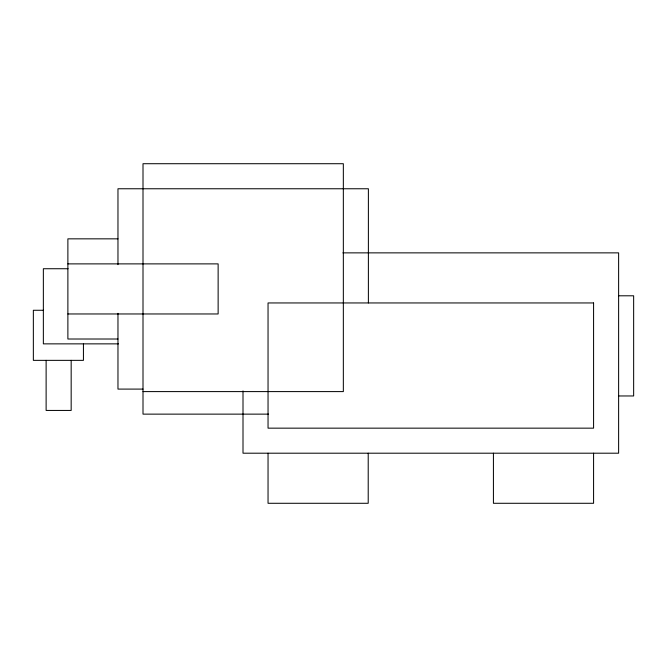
<?xml version="1.0" encoding="UTF-8"?>
<svg xmlns="http://www.w3.org/2000/svg" width="667" height="667" viewBox="0 0 667 667"><rect width="100%" height="100%" fill="white"/><g stroke="black" fill="none" stroke-linecap="round" stroke-linejoin="round"><path stroke-width="1" d="M117.967 238.844L67.884 238.844L67.884 339.011L117.967 339.011M342.888 252.868L618.626 252.868L618.626 453.201L243.005 453.201L243.005 390.92M67.884 263.882L218.134 263.882L218.134 313.965L67.884 313.965M68.059 268.734L43.355 268.734L43.355 343.864L118.484 343.864M618.626 295.798L633.65 295.798L633.65 395.965L618.626 395.965M43.572 310.272L33.35 310.272L33.35 360.355L83.433 360.355L83.433 344.005M143.005 389.094L117.967 389.094L117.967 313.315M143.005 391.596L343.338 391.596L343.338 163.715L143.005 163.715L143.005 414.132L268.601 414.132M593.58 453.201L593.58 503.285L493.422 503.285L493.422 453.201M368.384 302.943L368.384 188.761L117.967 188.761L117.967 264.657M368.209 453.201L368.209 503.285L268.042 503.285L268.042 453.201M71.169 360.355L71.169 410.438L46.123 410.438L46.123 360.355M593.58 302.951L268.042 302.951L268.042 428.156L593.58 428.156L593.58 302.951"/></g></svg>
